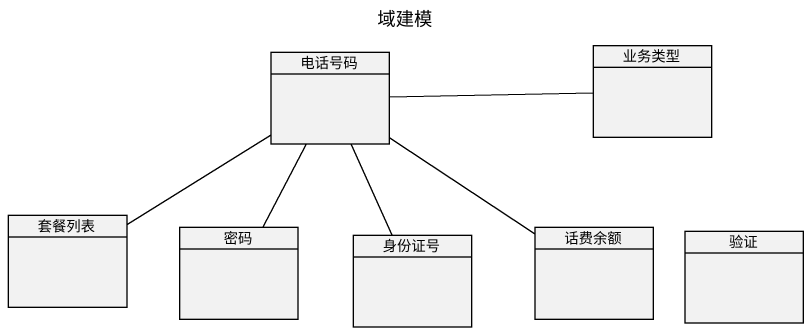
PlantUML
@startuml
title 域建模
hide circle
hide empty members
class 电话号码
class 业务类型
class 套餐列表
class 密码
class 话费余额
class 验证
class 身份证号
电话号码 -right- 业务类型
电话号码 -- 话费余额
电话号码 -- 身份证号
套餐列表 -up- 电话号码
密码 -up- 电话号码
@enduml
